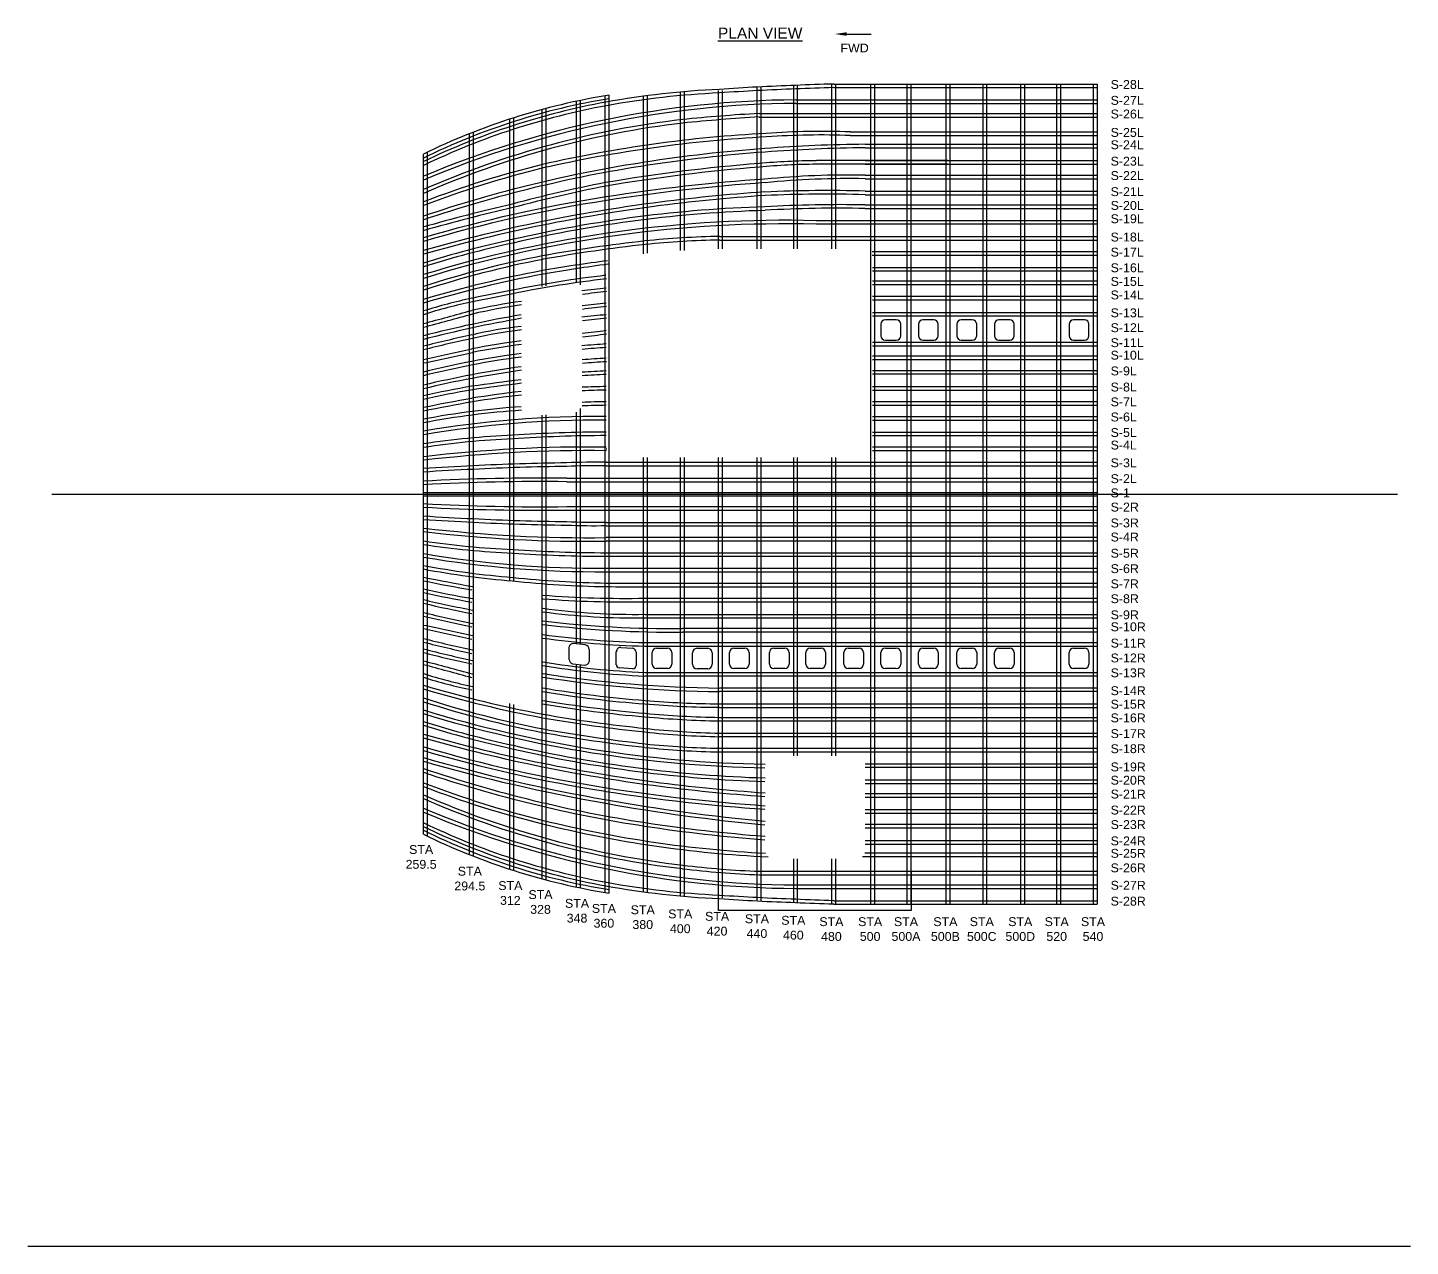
# Model space of a CAD drawing. Header units: millimetres. Extents: x 747 to 7762, y 902 to 3101.
# Drawn here: x 747 to 1993, y 2002 to 3101 of the extents above; entities that cross this region are included whole.
import ezdxf

# ---------------------------------------------------------------- set-up
doc = ezdxf.new("R2010")
doc.units = ezdxf.units.MM
doc.layers.get('0').update_dxf_attribs({"color": 4})
doc.styles.get("Standard").update_dxf_attribs({"font": 'arial.ttf'})

msp = doc.modelspace()

# ---------------------------------------------------------------- linework, layer by layer
at = {"lineweight": -3}
for p, q in [((1484.7, 3095.2), (1483.3, 3095.2)), ((1484.7, 3095.2), (1506.7, 3095.2)), ((1438.8, 3035.8), (1710.6, 3035.8)), ((1438.8, 3032.6), (1710.6, 3032.6)), ((1575.8, 2981.1), (1457.5, 2981.1)), ((1575.8, 2977.9), (1457.5, 2977.9)), ((1710.6, 2926.9), (1457.2, 2926.9)), ((1710.6, 2923.7), (1457.2, 2923.7)), ((1710.6, 2858.5), (1508, 2858.5)), ((1710.6, 2855.3), (1508, 2855.3)), ((1710.6, 2804.7), (1508, 2804.7)), ((1710.6, 2801.5), (1508, 2801.5)), ((1508, 2750.4), (1710.6, 2750.4)), ((1508, 2747.2), (1710.6, 2747.2)), ((1508, 2736.4), (1710.6, 2736.4)), ((1508, 2733.2), (1710.6, 2733.2)), ((1268.2, 2721.2), (1268.1, 2721.2)), ((1268.1, 2720.3), (1268.4, 2720.3)), ((1710.6, 2722.8), (1508, 2722.8)), ((1710.6, 2719.6), (1508, 2719.6)), ((1232.5, 2694.8), (1710.6, 2694.8)), ((1232.5, 2691.6), (1710.6, 2691.6)), ((768.7, 2680.5), (1981, 2680.5)), ((1232.5, 2669.3), (1710.6, 2669.3)), ((1232.5, 2666.1), (1710.6, 2666.1)), ((1710.6, 2641.3), (1268.1, 2641.3)), ((1710.6, 2638.1), (1268.1, 2638.1)), ((1268.1, 2627.7), (1710.6, 2627.7)), ((1268.1, 2624.5), (1710.6, 2624.5)), ((1268.1, 2613.7), (1710.6, 2613.7)), ((1268.1, 2610.5), (1710.6, 2610.5)), ((1710.6, 2559.4), (1336.9, 2559.4)), ((1710.6, 2556.2), (1336.9, 2556.2)), ((1710.6, 2505.7), (1370.1, 2505.7)), ((1710.6, 2502.5), (1370.1, 2502.5)), ((1710.6, 2437.2), (1501.5, 2437.2)), ((1710.6, 2434), (1501.5, 2434)), ((1438.8, 2328.3), (1710.6, 2328.3)), ((1438.8, 2325.1), (1710.6, 2325.1)), ((746.8, 2002.5), (1992.7, 2002.5))]:
    msp.add_line(p, q, dxfattribs=at)
for p, q in [((1270.8, 2320.7), (1270.8, 3040.2)), ((1335.1, 2900), (1335.1, 3042.5)), ((1338.7, 2900.2), (1338.7, 3042.8)), ((1369.2, 2901.5), (1369.2, 3044.3)), ((1372.8, 2901.6), (1372.8, 3044.4)), ((1404.1, 2901.6), (1404.1, 3047)), ((1407.7, 2901.5), (1407.7, 3047.2)), ((1437, 2901.6), (1437, 3048.8)), ((1440.6, 2901.6), (1440.6, 3048.9)), ((1471.3, 2901.6), (1471.3, 3050.1)), ((1473.1, 3050.1), (1710.6, 3050.1)), ((1473.1, 3050.1), (1710.6, 3050.1)), ((1473.1, 3046.9), (1710.6, 3046.9)), ((1474.9, 2901.6), (1474.9, 3050.1)), ((1506.2, 3050.1), (1506.2, 2310.8)), ((1509.8, 3050.1), (1509.8, 2310.8)), ((1539.4, 2310.8), (1539.4, 3050.1)), ((1543, 2310.8), (1543, 3050.1)), ((1574, 3050.1), (1574, 2310.8)), ((1577.6, 3050.1), (1577.6, 2310.8)), ((1607.6, 2310.8), (1607.6, 3050.1)), ((1611.2, 2310.8), (1611.2, 3050.1)), ((1641.5, 3050.1), (1641.5, 2310.8)), ((1645.1, 3050.1), (1645.1, 2310.8)), ((1674.2, 2310.8), (1674.2, 3050.1)), ((1677.8, 2310.8), (1677.8, 3050.1)), ((1707, 3050.1), (1707, 2310.8)), ((1710.6, 3050.1), (1710.6, 2310.8)), ((1213.7, 3028.1), (1213.7, 2868.2)), ((1241.2, 2871.5), (1241.2, 3034.6)), ((1244.8, 2869.2), (1244.8, 3035.4)), ((1267.2, 2321.3), (1267.2, 3039.6)), ((1301.3, 3039), (1301.3, 2897.2)), ((1304.9, 3039.5), (1304.9, 2897.6)), ((1181.1, 2602.4), (1181.1, 3018.5)), ((1184.7, 2602.1), (1184.7, 3019.6)), ((1210.1, 3027.1), (1210.1, 2867.6)), ((1405.9, 3023.6), (1710.6, 3023.6)), ((1405.9, 3020.4), (1710.6, 3020.4)), ((1144.6, 3005.3), (1144.6, 2355.6)), ((1148.2, 3006.7), (1148.2, 2354.2)), ((1488, 3007), (1710.6, 3007)), ((1488, 3003.8), (1710.6, 3003.8)), ((1501.5, 2995.8), (1710.6, 2995.8)), ((1501.5, 2992.6), (1710.6, 2992.6)), ((1103.4, 2373.9), (1103.4, 2987)), ((1107, 2372.2), (1107, 2988.8)), ((1501.5, 2981.1), (1710.6, 2981.1)), ((1501.5, 2977.9), (1710.6, 2977.9)), ((1501.5, 2968), (1710.6, 2968)), ((1501.5, 2964.8), (1710.6, 2964.8)), ((1501.5, 2953.6), (1710.6, 2953.6)), ((1501.5, 2950.4), (1710.6, 2950.4)), ((1501.5, 2941.1), (1710.6, 2941.1)), ((1501.5, 2937.9), (1710.6, 2937.9)), ((1370.5, 2912.7), (1710.6, 2912.7)), ((1370.5, 2909.5), (1710.6, 2909.5)), ((1507.8, 2899.1), (1710.6, 2899.1)), ((1507.8, 2895.9), (1710.6, 2895.9)), ((1508, 2884.9), (1710.6, 2884.9)), ((1508, 2881.7), (1710.6, 2881.7)), ((1508, 2872.6), (1710.6, 2872.6)), ((1508, 2869.4), (1710.6, 2869.4)), ((1508, 2844.3), (1710.6, 2844.3)), ((1508, 2841.1), (1710.6, 2841.1)), ((1515.6, 2833.7), (1515.6, 2823.2)), ((1529.5, 2837.7), (1519.6, 2837.7)), ((1533.5, 2823.2), (1533.5, 2833.7)), ((1549.4, 2833.7), (1549.4, 2823.2)), ((1563.3, 2837.7), (1553.4, 2837.7)), ((1567.3, 2823.2), (1567.3, 2833.7)), ((1584, 2833.7), (1584, 2823.2)), ((1597.9, 2837.7), (1588, 2837.7)), ((1601.9, 2823.2), (1601.9, 2833.7)), ((1617.9, 2833.7), (1617.9, 2823.2)), ((1631.8, 2837.7), (1621.9, 2837.7)), ((1635.8, 2823.2), (1635.8, 2833.7)), ((1685.2, 2833.7), (1685.2, 2823.2)), ((1699.1, 2837.7), (1689.2, 2837.7)), ((1703.1, 2823.2), (1703.1, 2833.7)), ((1508, 2817.5), (1710.6, 2817.5)), ((1519.6, 2819.2), (1529.5, 2819.2)), ((1553.4, 2819.2), (1563.3, 2819.2)), ((1588, 2819.2), (1597.9, 2819.2)), ((1621.9, 2819.2), (1631.8, 2819.2)), ((1689.2, 2819.2), (1699.1, 2819.2)), ((1508, 2814.3), (1710.6, 2814.3)), ((1508, 2792), (1710.6, 2792)), ((1508, 2788.8), (1710.6, 2788.8)), ((1508, 2777.5), (1710.6, 2777.5)), ((1508, 2774.3), (1710.6, 2774.3)), ((1241.2, 2545.5), (1241.2, 2754.5)), ((1244.8, 2545.1), (1244.8, 2757.6)), ((1508, 2764), (1710.6, 2764)), ((1508, 2760.8), (1710.6, 2760.8)), ((1210.1, 2751.7), (1210.1, 2333.8)), ((1213.7, 2751.9), (1213.7, 2332.8)), ((1268.1, 2709.2), (1710.6, 2709.2)), ((1268.1, 2706), (1710.6, 2706)), ((1301.3, 2713.6), (1301.3, 2321.9)), ((1304.9, 2713.6), (1304.9, 2321.4)), ((1335.1, 2318.4), (1335.1, 2713.6)), ((1338.7, 2318.1), (1338.7, 2713.6)), ((1369.2, 2316.6), (1369.2, 2713.6)), ((1369.2, 2316.6), (1369.2, 2713.6)), ((1372.8, 2316.6), (1372.8, 2713.6)), ((1404.1, 2314), (1404.1, 2713.6)), ((1407.7, 2313.7), (1407.7, 2713.6)), ((1437, 2444.6), (1437, 2713.6)), ((1440.6, 2444.6), (1440.6, 2713.6)), ((1471.3, 2444.6), (1471.3, 2713.6)), ((1474.9, 2444.6), (1474.9, 2713.6)), ((1103.4, 2682.1), (1710.6, 2682.1)), ((1103.4, 2678.9), (1710.6, 2678.9)), ((1268.1, 2655), (1710.6, 2655)), ((1268.1, 2651.8), (1710.6, 2651.8)), ((1303.1, 2600.1), (1710.6, 2600.1)), ((1303.1, 2596.9), (1710.6, 2596.9)), ((1303.1, 2586.7), (1710.6, 2586.7)), ((1303.1, 2583.5), (1710.6, 2583.5)), ((1303.1, 2572.1), (1710.6, 2572.1)), ((1303.1, 2568.9), (1710.6, 2568.9)), ((1234.7, 2531.5), (1234.7, 2542.7)), ((1249.3, 2544.7), (1238.3, 2545.8)), ((1281.4, 2542.3), (1292.1, 2541.5)), ((1303.1, 2546.7), (1710.6, 2546.7)), ((1303.1, 2543.5), (1710.6, 2543.5)), ((1313.4, 2541.7), (1323.3, 2541.7)), ((1383.1, 2541.7), (1393, 2541.7)), ((1419.1, 2541.7), (1429, 2541.7)), ((1451.9, 2541.7), (1461.8, 2541.7)), ((1486.1, 2541.7), (1496, 2541.7)), ((1519.6, 2541.7), (1529.5, 2541.7)), ((1553.4, 2541.7), (1563.3, 2541.7)), ((1588, 2541.7), (1597.9, 2541.7)), ((1621.9, 2541.7), (1631.8, 2541.7)), ((1689.2, 2541.7), (1699.1, 2541.7)), ((1252.9, 2529.7), (1252.9, 2540.5)), ((1277.2, 2526.7), (1277.2, 2538.5)), ((1295.1, 2537.9), (1295.1, 2526)), ((1309.4, 2527.2), (1309.4, 2537.7)), ((1327.3, 2537.7), (1327.3, 2527.2)), ((1345.9, 2527.1), (1345.9, 2537.5)), ((1349.9, 2541.5), (1359.6, 2541.5)), ((1363.6, 2537.5), (1363.6, 2527.1)), ((1379.1, 2527.2), (1379.1, 2537.7)), ((1397, 2537.7), (1397, 2527.2)), ((1415.1, 2527.2), (1415.1, 2537.7)), ((1433, 2537.7), (1433, 2527.2)), ((1447.9, 2527.2), (1447.9, 2537.7)), ((1465.8, 2537.7), (1465.8, 2527.2)), ((1482.1, 2527.2), (1482.1, 2537.7)), ((1500, 2537.7), (1500, 2527.2)), ((1515.6, 2527.2), (1515.6, 2537.7)), ((1533.5, 2537.7), (1533.5, 2527.2)), ((1549.4, 2527.2), (1549.4, 2537.7)), ((1567.3, 2537.7), (1567.3, 2527.2)), ((1584, 2527.2), (1584, 2537.7)), ((1601.9, 2537.7), (1601.9, 2527.2)), ((1617.9, 2527.2), (1617.9, 2537.7)), ((1635.8, 2537.7), (1635.8, 2527.2)), ((1685.2, 2527.2), (1685.2, 2537.7)), ((1703.1, 2537.7), (1703.1, 2527.2)), ((1237.9, 2527.6), (1248.6, 2526.3)), ((1241.2, 2326.3), (1241.2, 2527.2)), ((1244.8, 2325.5), (1244.8, 2526.8)), ((1292.1, 2523), (1279.8, 2524)), ((1303.1, 2519.8), (1370.1, 2519.8)), ((1323.3, 2523.2), (1313.4, 2523.2)), ((1359.6, 2523.1), (1349.9, 2523.1)), ((1370.1, 2519.8), (1710.6, 2519.8)), ((1393, 2523.2), (1383.1, 2523.2)), ((1429, 2523.2), (1419.1, 2523.2)), ((1461.8, 2523.2), (1451.9, 2523.2)), ((1496, 2523.2), (1486.1, 2523.2)), ((1529.5, 2523.2), (1519.6, 2523.2)), ((1563.3, 2523.2), (1553.4, 2523.2)), ((1597.9, 2523.2), (1588, 2523.2)), ((1631.8, 2523.2), (1621.9, 2523.2)), ((1699.1, 2523.2), (1689.2, 2523.2)), ((1303.1, 2516.6), (1370.1, 2516.6)), ((1370.1, 2516.6), (1710.6, 2516.6)), ((1181.1, 2342.4), (1181.1, 2491.8)), ((1184.7, 2341.3), (1184.7, 2491)), ((1370.1, 2491.5), (1710.6, 2491.5)), ((1370.1, 2488.3), (1710.6, 2488.3)), ((1370.1, 2479.2), (1710.6, 2479.2)), ((1370.1, 2476), (1710.6, 2476)), ((1370.1, 2465.1), (1710.6, 2465.1)), ((1370.1, 2461.9), (1710.6, 2461.9)), ((1370.5, 2451.5), (1710.6, 2451.5)), ((1370.5, 2448.3), (1710.6, 2448.3)), ((1501.5, 2423), (1710.6, 2423)), ((1501.5, 2419.8), (1710.6, 2419.8)), ((1501.5, 2410.6), (1710.6, 2410.6)), ((1501.5, 2407.4), (1710.6, 2407.4)), ((1501.5, 2396.1), (1710.6, 2396.1)), ((1501.5, 2392.9), (1710.6, 2392.9)), ((1501.5, 2383), (1710.6, 2383)), ((1501.5, 2379.8), (1710.6, 2379.8)), ((1501.5, 2368.3), (1710.6, 2368.3)), ((1501.1, 2357.2), (1710.6, 2357.2)), ((1501.5, 2365.1), (1710.6, 2365.1)), ((1437, 2312.1), (1437, 2351.7)), ((1440.6, 2312), (1440.6, 2351.7)), ((1471.3, 2310.9), (1471.3, 2351.7)), ((1474.9, 2310.8), (1474.9, 2351.7)), ((1499.1, 2354), (1710.6, 2354)), ((1405.9, 2340.6), (1710.6, 2340.6)), ((1405.9, 2337.4), (1710.6, 2337.4)), ((1473.1, 2314), (1710.6, 2314)), ((1473.1, 2310.8), (1710.6, 2310.8))]:
    msp.add_line(p, q)
at = {"color": 2, "lineweight": -3}
for p, q in [((1369.2, 2465.1), (1509.8, 2465.1)), ((1369.2, 2305.3), (1369.2, 2465.1)), ((1509.8, 2465.1), (1509.8, 2340.6)), ((1509.8, 2340.6), (1543, 2340.6)), ((1543, 2340.6), (1543, 2305.3)), ((1543, 2305.3), (1369.2, 2305.3))]:
    msp.add_line(p, q, dxfattribs=at)
at = {"lineweight": -3}
msp.add_lwpolyline([(1484.7, 3095.2, 3.2, 0, 0), (1474.1, 3095.2, 0, 0, 0)], format="xyseb", dxfattribs=at)
for points in [[(1473.1, 3050.1, 0.004855), (1438.7, 3048.9, 0.008359), (1370, 3045.3, 0.034019), (1267.8, 3033.8, 0.066705), (1103.4, 2980.2, 0.066705)], [(1473.1, 3046.9, 0.004857), (1438.9, 3045.7, 0.008365), (1370.2, 3042.1, 0.034032), (1268.4, 3030.6, 0.067301), (1103.4, 2976.7, 0.067002)], [(1268.1, 2709.2, 0.011628), (1232.4, 2708.7, 0.009181), (1148.2, 2706, 0.007574), (1103.2, 2703.5, 0.007574)], [(1268.1, 2706, 0.011639), (1232.5, 2705.5, 0.009187), (1148.3, 2702.8, 0.007596), (1103.4, 2700.3, 0.007577)], [(1268.1, 2651.8, -0.011628), (1232.4, 2652.2, -0.009181), (1148.2, 2654.9, -0.007574), (1103.2, 2657.4, -0.007574)], [(1268.1, 2655, -0.011639), (1232.5, 2655.4, -0.009187), (1148.3, 2658.1, -0.007596), (1103.4, 2660.6, -0.007577)], [(1473.1, 2314, -0.004857), (1438.9, 2315.3, -0.008365), (1370.2, 2318.8, -0.034032), (1268.4, 2330.3, -0.067301), (1103.4, 2384.2, -0.067002)], [(1473.1, 2314, -0.004857), (1438.9, 2315.3, -0.008365), (1370.2, 2318.8, -0.034032), (1268.4, 2330.3, -0.067301), (1103.4, 2384.2, -0.067002)], [(1473.1, 2310.8, -0.004855), (1438.7, 2312.1, -0.008359), (1370, 2315.6, -0.034019), (1267.8, 2327.1, -0.066705), (1103.4, 2380.7, -0.066705)]]:
    msp.add_lwpolyline(points, format="xyb")
for centre, radius, start, end in [((1366.9, 2447.6), 600.3, 99.2133, 116.0428), ((1366.9, 2447.6), 597.1, 99.2632, 116.193), ((1432.6, 2200.8), 822.9, 96.6906, 113.5846), ((1432.6, 2200.8), 819.7, 96.6906, 113.6823), ((1475.1, 1816.5), 1190.8, 93.0199, 102.8286), ((1461.9, 2313.2), 694.2, 87.8314, 94.0933), ((1461.9, 2313.2), 691, 87.8314, 94.0933), ((1475.1, 1816.5), 1187.6, 93.0199, 102.8286), ((1516.9, 1579.3), 1416.7, 94.2866, 98.692), ((1515.3, 1599.6), 1396.3, 90.569, 94.2831), ((1515.3, 1599.6), 1393.1, 90.569, 94.2831), ((1482.1, 1810.2), 1183.1, 98.7156, 108.6711), ((1516.9, 1579.3), 1413.5, 94.2866, 98.692), ((1424.7, 2106.3), 897.2, 103.8023, 110.9867), ((1424.7, 2106.3), 897.2, 103.8023, 110.9867), ((1482.1, 1810.2), 1179.9, 98.7156, 108.7236), ((1424.7, 2106.3), 894, 103.8023, 111.0654), ((1508.6, 1454.4), 1501.6, 93.7231, 101.4411), ((1518.1, 1368), 1600, 93.8345, 98.9964), ((1518.1, 1368), 1596.8, 93.8345, 98.9964), ((1554.5, 1338.7), 1645.6, 103.0278, 105.9267), ((1466.4, 1673.8), 1289.9, 98.855, 106.3478), ((1466.4, 1673.8), 1286.7, 98.855, 106.3896), ((1508.6, 1454.4), 1498.4, 93.7231, 101.4411), ((1554.5, 1338.7), 1642.4, 103.0278, 105.9267), ((1444.9, 1786.1), 1153.8, 91.6759, 103.0953), ((1444.9, 1786.1), 1150.6, 91.6759, 103.0953), ((1510.5, 1459.2), 1497.3, 101.5509, 105.7794), ((1510.5, 1459.2), 1497.3, 101.5509, 105.7794), ((1510.5, 1459.2), 1497.3, 101.5509, 105.7794), ((1510.5, 1459.2), 1494.1, 101.5509, 105.814), ((1371.1, 2046.2), 883.9, 102.2545, 107.6306), ((1371.1, 2046.2), 883.9, 102.2545, 107.6306), ((1371.1, 2046.2), 880.7, 102.2545, 107.6967), ((1457.8, 1518.8), 1398.5, 96.3587, 100.1763), ((1457.8, 1518.8), 1395.3, 96.3587, 100.1763), ((1380.9, 2169.8), 743, 90.8049, 96.027), ((1380.9, 2169.8), 739.8, 90.8049, 96.027), ((1377.5, 2026), 885.1, 100.861, 108.0406), ((1377.5, 2026), 881.9, 100.861, 108.1083), ((1434.1, 1609.4), 1292, 97.3254, 99.9567), ((1404.7, 1847.7), 1052.3, 100.6219, 106.6401), ((1404.7, 1847.7), 1052.3, 100.6219, 106.6401), ((1404.7, 1847.7), 1049.1, 100.6219, 106.6923), ((1434.1, 1609.4), 1288.8, 97.3254, 99.9567), ((1387.5, 1854.9), 1029.8, 96.6705, 101.4294), ((1387.5, 1854.9), 1026.6, 96.6705, 101.4294), ((1382.9, 1828.2), 1044.4, 96.319, 97.5183), ((1240.2, 2410.2), 456.4, 101.7869, 107.4501), ((1240.2, 2410.2), 453.2, 101.7869, 107.5773), ((1382.9, 1828.2), 1041.2, 96.319, 97.5183), ((-184.3, 7706.1), 5039.1, 284.8048, 285.3174), ((-184.3, 7706.1), 5042.3, 284.7952, 285.3174), ((1334.2, 2096.3), 748.8, 95.0768, 96.7472), ((1334.2, 2096.3), 745.6, 95.0768, 96.7472), ((1519.6, 2833.7), 4, 90, 180), ((1529.5, 2833.7), 4, 0, 90), ((1553.4, 2833.7), 4, 90, 180), ((1563.3, 2833.7), 4, 0, 90), ((1588, 2833.7), 4, 90, 180), ((1597.9, 2833.7), 4, 0, 90), ((1621.9, 2833.7), 4, 90, 180), ((1631.8, 2833.7), 4, 0, 90), ((1689.2, 2833.7), 4, 90, 180), ((1699.1, 2833.7), 4, 0, 90), ((1416.9, 1562.4), 1290.1, 102.0776, 104.0667), ((1416.9, 1562.4), 1286.9, 102.0776, 104.1024), ((1327.1, 1923.6), 894.2, 93.7928, 95.188), ((1519.6, 2823.2), 4, 180, 270), ((1529.5, 2823.2), 4, 270, 0), ((1553.4, 2823.2), 4, 180, 270), ((1563.3, 2823.2), 4, 270, 0), ((1588, 2823.2), 4, 180, 270), ((1597.9, 2823.2), 4, 270, 0), ((1621.9, 2823.2), 4, 180, 270), ((1631.8, 2823.2), 4, 270, 0), ((1689.2, 2823.2), 4, 180, 270), ((1699.1, 2823.2), 4, 270, 0), ((313.2, 6565.7), 3845.8, 281.8565, 282.5212), ((313.2, 6565.7), 3849, 281.8465, 282.5212), ((1327.1, 1923.6), 891, 93.7928, 95.188), ((1504.3, 1076.7), 1760.1, 101.7135, 103.1681), ((1504.3, 1076.7), 1756.9, 101.7135, 103.1925), ((1294.5, 2151.6), 640.5, 92.3717, 94.3182), ((1294.5, 2151.6), 637.3, 92.3717, 94.3182), ((1283.6, 1977.2), 812.1, 99.6778, 102.8211), ((1283.6, 1977.2), 808.9, 99.6778, 102.8727), ((1522.3, 673.3), 2126.9, 100.1633, 101.3609), ((1285.6, 1820.4), 957.2, 91.0484, 92.348), ((1285.6, 1820.4), 954, 91.0484, 92.348), ((1522.3, 673.3), 2123.7, 100.1633, 101.3783), ((1240.2, 2029), 731.9, 93.8076, 100.7747), ((1240.2, 2029), 728.7, 93.8077, 100.8226), ((1284.1, 1794.3), 969.6, 90.9447, 92.2277), ((1284.1, 1794.3), 966.4, 90.9447, 92.2277), ((1217.4, 1971.2), 763.1, 92.5278, 98.5934), ((1217.4, 1971.2), 759.9, 92.5278, 98.6298), ((1277.1, 1216.5), 1520, 90.341, 93.5246), ((1277.1, 1216.5), 1516.8, 90.341, 93.5246), ((1217.4, 3389.7), 763.1, 261.4066, 267.4722), ((1217.4, 3389.7), 759.9, 261.3884, 267.4722), ((1277.1, 4144.4), 1516.8, 266.4754, 269.659), ((1277.1, 4144.4), 1520, 266.4754, 269.659), ((1240.2, 3332), 728.7, 259.1774, 265.5717), ((1240.2, 3332), 731.9, 259.2253, 265.5717), ((1522.3, 4687.6), 2123.7, 258.6217, 259.8367), ((1284.1, 3566.6), 966.4, 264.0543, 269.0553), ((1522.3, 4687.6), 2126.9, 258.6391, 259.8367), ((1283.6, 3383.7), 808.9, 257.1273, 260.3222), ((1283.6, 3383.7), 812.1, 257.1789, 260.3222), ((1284.1, 3566.6), 969.6, 264.0543, 269.0553), ((1294.9, 3916.9), 1316.8, 268.8347, 270.3545), ((1294.9, 3916.9), 1320, 268.8347, 270.3545), ((1285.6, 3540.5), 954, 265.5169, 271.0484), ((1285.6, 3540.5), 957.2, 265.5319, 271.0484), ((1504.3, 4284.3), 1756.9, 256.8075, 258.2865), ((1504.3, 4284.3), 1760.1, 256.8319, 258.2865), ((1294.5, 3209.4), 637.3, 262.4689, 270.7653), ((1294.5, 3209.4), 640.5, 262.5067, 270.7653), ((313.2, -1204.8), 3849, 77.4788, 78.1535), ((313.2, -1204.8), 3845.8, 77.4788, 78.1435), ((1416.9, 3798.5), 1286.9, 255.8976, 257.9224), ((1416.9, 3798.5), 1290.1, 255.9333, 257.9224), ((1327.1, 3437.3), 891, 262.5107, 268.4546), ((1327.1, 3437.3), 894.2, 262.5377, 268.4546), ((1238.2, 2542.3), 3.55, 87.882, 173.4347), ((1248.3, 2540.2), 4.55, 4.0985, 78.0944), ((1281.1, 2538.5), 3.87, 85.7152, 180.3928), ((1313.4, 2537.7), 4, 90, 180), ((1323.3, 2537.7), 4, 0, 90), ((1383.1, 2537.7), 4, 90, 180), ((1393, 2537.7), 4, 0, 90), ((1419.1, 2537.7), 4, 90, 180), ((1429, 2537.7), 4, 0, 90), ((1451.9, 2537.7), 4, 90, 180), ((1461.8, 2537.7), 4, 0, 90), ((1486.1, 2537.7), 4, 90, 180), ((1496, 2537.7), 4, 0, 90), ((1519.6, 2537.7), 4, 90, 180), ((1529.5, 2537.7), 4, 0, 90), ((1553.4, 2537.7), 4, 90, 180), ((1563.3, 2537.7), 4, 0, 90), ((1588, 2537.7), 4, 90, 180), ((1597.9, 2537.7), 4, 0, 90), ((1621.9, 2537.7), 4, 90, 180), ((1631.8, 2537.7), 4, 0, 90), ((1689.2, 2537.7), 4, 90, 180), ((1699.1, 2537.7), 4, 0, 90), ((-184.3, -2345.1), 5042.3, 74.6826, 75.2048), ((1334.2, 3264.7), 745.6, 260.4883, 267.6108), ((1238.6, 2531.5), 3.94, 180.2733, 258.963), ((1248.7, 2530.5), 4.18, 268.4055, 349.8054), ((1291.3, 2537.9), 3.78, 0.4697, 77.3143), ((1349.9, 2537.5), 4, 90, 180), ((1359.6, 2537.5), 4, 0, 90), ((-184.3, -2345.1), 5039.1, 74.6826, 75.1952), ((1240.2, 2950.8), 453.2, 252.4227, 258.2131), ((1334.2, 3264.7), 748.8, 260.5293, 267.6108), ((1280, 2526.7), 2.75, 180.7873, 265.5979), ((1291.7, 2526.4), 3.44, 277.2795, 352.6909), ((1313.4, 2527.2), 4, 180, 270), ((1323.3, 2527.2), 4, 270, 0), ((1349.9, 2527.1), 4, 180, 270), ((1359.6, 2527.1), 4, 270, 0), ((1383.1, 2527.2), 4, 180, 270), ((1393, 2527.2), 4, 270, 0), ((1419.1, 2527.2), 4, 180, 270), ((1429, 2527.2), 4, 270, 0), ((1451.9, 2527.2), 4, 180, 270), ((1461.8, 2527.2), 4, 270, 0), ((1486.1, 2527.2), 4, 180, 270), ((1496, 2527.2), 4, 270, 0), ((1519.6, 2527.2), 4, 180, 270), ((1529.5, 2527.2), 4, 270, 0), ((1553.4, 2527.2), 4, 180, 270), ((1563.3, 2527.2), 4, 270, 0), ((1588, 2527.2), 4, 180, 270), ((1597.9, 2527.2), 4, 270, 0), ((1621.9, 2527.2), 4, 180, 270), ((1631.8, 2527.2), 4, 270, 0), ((1689.2, 2527.2), 4, 180, 270), ((1699.1, 2527.2), 4, 270, 0), ((1240.2, 2950.8), 456.4, 252.5499, 258.2131), ((1404.7, 3513.2), 1049.1, 253.3077, 259.3781), ((1404.7, 3513.2), 1052.3, 253.3599, 259.3781), ((1382.9, 3532.7), 1041.2, 260.4991, 265.611), ((1377.5, 3335), 881.9, 251.8917, 259.139), ((1377.5, 3335), 885.1, 251.9594, 259.139), ((1382.9, 3532.7), 1044.4, 260.5285, 265.611), ((1399.6, 3620.8), 1141.9, 260.4941, 265.1576), ((1375.1, 3326.3), 834.8, 265.0596, 269.6547), ((1399.6, 3620.8), 1145.1, 260.5035, 265.1576), ((1434.1, 3751.5), 1288.8, 260.0433, 264.1706), ((1375.1, 3326.3), 838, 265.0596, 269.6547), ((1386.8, 3383.4), 907.5, 264.6947, 268.9391), ((1386.8, 3383.4), 904.3, 264.6947, 268.9391), ((1371.1, 3314.7), 880.7, 252.3033, 257.7455), ((1371.1, 3314.7), 883.9, 252.3694, 257.7455), ((1434.1, 3751.5), 1292, 260.0433, 264.1706), ((1457.8, 3842.2), 1395.3, 259.8237, 263.6413), ((1384.5, 3219), 754.1, 263.8165, 268.9075), ((1510.5, 3901.7), 1494.1, 254.186, 258.4491), ((1510.5, 3901.7), 1497.3, 254.2206, 258.4491), ((1457.8, 3842.2), 1398.5, 259.8237, 263.6413), ((1384.5, 3219), 757.3, 263.8165, 268.9075), ((1380.9, 3191.1), 739.8, 263.973, 269.1951), ((1466.4, 3687.2), 1289.9, 253.6522, 261.145), ((1553, 4016.9), 1636.9, 254.0545, 259.9852), ((1466.4, 3687.2), 1286.7, 253.6313, 261.145), ((1444.9, 3574.8), 1153.8, 256.9047, 268.3241), ((1444.9, 3574.8), 1150.6, 256.9047, 268.3241), ((1380.9, 3191.1), 743, 263.973, 269.1951), ((1553, 4016.9), 1640.1, 254.0864, 259.9852), ((1482.1, 3550.7), 1179.9, 251.2764, 261.2844), ((1482.1, 3550.7), 1183.1, 251.3289, 261.2844), ((1508.6, 3906.5), 1501.6, 258.5589, 266.2769), ((1508.6, 3906.5), 1498.4, 258.5589, 266.2769), ((1424.7, 3254.6), 894, 248.9346, 256.1977), ((1424.7, 3254.6), 897.2, 249.0133, 256.1977), ((1432.6, 3160.2), 819.7, 246.3177, 263.3094), ((1432.6, 3160.2), 822.9, 246.4154, 263.3094), ((1518.1, 3992.9), 1600, 261.0036, 266.1655), ((1518.1, 3992.9), 1596.8, 261.0036, 266.1655), ((1569.2, 4087.6), 1709.3, 259.8644, 264.7003), ((1569.2, 4087.6), 1712.5, 259.8644, 264.7003), ((1463.6, 3402), 1049.6, 256.0524, 267.2911), ((1463.6, 3402), 1046.4, 256.0524, 267.1538), ((1516.9, 3781.7), 1416.7, 261.308, 265.7134), ((1516.9, 3781.7), 1413.5, 261.308, 265.7134), ((1366.9, 2913.3), 597.1, 243.807, 260.7368), ((1366.9, 2913.3), 600.3, 243.9572, 260.7867), ((1438.4, 3176.5), 839.8, 263.0474, 267.7823), ((1438.4, 3176.5), 836.6, 263.0474, 267.7823)]:
    msp.add_arc(centre, radius, start, end)
for centre, radius, start, end in [((1445.1, 2154.1), 881.8, 90.4098, 112.8028), ((1445.1, 2154.1), 878.6, 90.4098, 112.8905), ((1490.1, 1539.4), 1486.6, 93.2491, 95.9211), ((1490.1, 1539.4), 1483.4, 93.2491, 95.9211), ((1522.7, 1474.6), 1508.4, 94.443, 99.7441), ((1460, 2411.1), 569.9, 90.2485, 95.4549), ((1460, 2411.1), 566.7, 90.2485, 95.4549), ((1522.7, 1474.6), 1505.2, 94.443, 99.7441), ((1486.5, 2211.5), 756.6, 88.866, 95.729), ((1516.6, 1689.9), 1295.6, 101.0944, 104.905), ((1516.6, 1689.9), 1292.4, 101.0944, 104.905), ((1466.1, 1797.5), 1156.6, 88.2428, 92.7243), ((1486.5, 2211.5), 753.4, 88.866, 95.729), ((1477.4, 1773.1), 1168.3, 88.8194, 93.2564), ((1466.1, 1797.5), 1153.4, 88.2428, 92.7243), ((1477.4, 1773.1), 1165.1, 88.8194, 93.2564), ((1429.8, 1814.9), 1112.4, 88.5869, 107.0647), ((1429.8, 1814.9), 1109.2, 88.5869, 107.1154), ((1261.3, 2355.7), 503.4, 97.9575, 103.1261), ((1490.8, 1232.5), 1660.4, 100.6651, 101.9502), ((1490.8, 1232.5), 1657.2, 100.6651, 101.9502), ((1381.9, 1743), 1115.5, 99.8352, 104.4575), ((1261.3, 2355.7), 500.2, 98.0087, 103.1261), ((1381.9, 1743), 1115.5, 95.8612, 96.9826), ((1381.9, 1743), 1112.3, 95.8612, 96.9826), ((1381.9, 1743), 1112.3, 99.8352, 104.5), ((1235.7, 2445.9), 388.3, 96.5539, 103.2162), ((1235.7, 2445.9), 385.1, 96.5539, 103.2162), ((1277.6, 2154.6), 669.6, 97.3983, 101.247), ((1177.3, 3471.3), 649.5, 276.0987, 278.0199), ((1177.3, 3471.3), 652.7, 276.0987, 278.0199), ((1272.5, 2155.2), 657, 97.0903, 101.01), ((1277.6, 2154.6), 666.4, 97.3983, 101.247), ((1272.5, 2155.2), 653.8, 97.0903, 101.01), ((1326.6, 1835.5), 969.3, 98.0183, 103.3139), ((1326.6, 1835.5), 966.1, 98.0183, 103.3588), ((1326.6, 1835.5), 969.3, 93.4632, 94.7494), ((1326.6, 1835.5), 966.1, 93.4632, 94.7494), ((1705.7, -1260.3), 4076.5, 97.2481, 97.8761), ((1705.7, -1260.3), 4073.3, 97.2481, 97.8761), ((1308.2, 1760), 1019.7, 96.5795, 99.0946), ((1308.2, 1760), 1016.5, 96.5795, 99.0946), ((1261.7, 1794.1), 956.4, 89.6182, 99.5332), ((1261.7, 1794.1), 953.2, 89.6182, 99.5655), ((1250.9, 1468.4), 1254.5, 89.2109, 96.7522), ((1250.9, 1468.4), 1251.3, 89.2109, 96.7696), ((1210, 713), 1982, 89.3489, 93.086), ((1210, 713), 1978.8, 89.3489, 93.0885), ((1210, 4647.9), 1982, 266.914, 270.6511), ((1210, 4647.9), 1978.8, 266.9115, 270.6511), ((1250.9, 3892.5), 1251.3, 263.2304, 270.7891), ((1250.9, 3892.5), 1254.5, 263.2478, 270.7891), ((1261.7, 3566.9), 953.2, 260.4345, 270.3818), ((1261.7, 3566.9), 956.4, 260.4668, 270.3818), ((1326.6, 3525.4), 966.1, 256.6412, 259.325), ((1326.6, 3525.4), 969.3, 256.6861, 259.325), ((1326.6, 3525.4), 966.1, 263.131, 270.6126), ((1326.6, 3525.4), 969.3, 263.1538, 270.6126), ((1381.9, 3617.9), 1112.3, 255.5, 257.845), ((1381.9, 3617.9), 1115.5, 255.5425, 257.845), ((1381.9, 3617.9), 1112.3, 261.1652, 269.3934), ((1381.9, 3617.9), 1115.5, 261.1907, 269.3934), ((1429.8, 3546.1), 1109.2, 252.8846, 269.0396), ((1429.8, 3546.1), 1112.4, 252.9353, 269.0396), ((1445.1, 3206.8), 878.6, 247.1095, 269.5902), ((1445.1, 3206.8), 881.8, 247.1972, 269.5905)]:
    msp.add_arc(centre, radius, start, end, dxfattribs=at)

# ---------------------------------------------------------------- texts
for s, width, insert, char_height, attachment_point in [('{\\LPLAN VIEW}', 80.054, (1368.8, 3091), 10, 7), ('FWD', 35.167, (1491.9, 3082.6), 8, 5), ('S-28L', 28.276, (1722.6, 3045.6), 8, 7), ('S-27L', 28.276, (1722.6, 3031.3), 8, 7), ('S-26L', 150.961, (1722.6, 3019), 8, 7), ('S-25L', 28.276, (1722.6, 3002.4), 8, 7), ('S-24L', 28.276, (1722.6, 2991.3), 8, 7), ('S-23L', 28.276, (1722.6, 2976.5), 8, 7), ('S-22L', 28.276, (1722.6, 2963.5), 8, 7), ('S-21L', 28.276, (1722.6, 2949), 8, 7), ('S-20L', 28.276, (1722.6, 2936.6), 8, 7), ('S-19L', 136.05, (1722.6, 2924.6), 8, 7), ('S-18L', 28.276, (1722.6, 2908.1), 8, 7), ('S-17L', 28.276, (1722.6, 2894.5), 8, 7), ('S-16L', 28.276, (1722.6, 2880.4), 8, 7), ('S-15L', 28.276, (1722.6, 2868.1), 8, 7), ('S-14L', 127.755, (1722.6, 2855.9), 8, 7), ('S-13L', 28.276, (1722.6, 2839.8), 8, 7), ('S-12L', 28.276, (1722.6, 2826.4), 8, 7), ('S-11L', 28.276, (1722.6, 2812.9), 8, 7), ('S-10L', 132.369, (1722.6, 2801.6), 8, 7), ('S-9L', 28.276, (1722.6, 2787.4), 8, 7), ('S-8L', 28.276, (1722.6, 2772.9), 8, 7), ('S-7L', 28.276, (1722.6, 2759.5), 8, 7), ('S-6L', 28.276, (1722.6, 2745.9), 8, 7), ('S-5L', 28.276, (1722.6, 2731.9), 8, 7), ('S-4L', 133.732, (1722.6, 2720.6), 8, 7), ('S-3L', 28.276, (1722.6, 2704.6), 8, 7), ('S-2L', 28.276, (1722.6, 2690.3), 8, 7), ('S-1', 28.276, (1722.6, 2677.5), 8, 7), ('S-2R', 28.276, (1722.6, 2664.7), 8, 7), ('S-3R', 28.276, (1722.6, 2650.4), 8, 7), ('S-4R', 134.196, (1722.6, 2637.7), 8, 7), ('S-5R', 28.276, (1722.6, 2623.1), 8, 7), ('S-6R', 28.276, (1722.6, 2609.2), 8, 7), ('S-7R', 28.276, (1722.6, 2595.5), 8, 7), ('S-8R', 28.276, (1722.6, 2582.1), 8, 7), ('S-9R', 28.276, (1722.6, 2567.6), 8, 7), ('S-10R', 140.183, (1722.6, 2556.8), 8, 7), ('S-11R', 28.276, (1722.6, 2542.1), 8, 7), ('S-12R', 28.276, (1722.6, 2528.7), 8, 7), ('S-13R', 28.276, (1722.6, 2515.3), 8, 7), ('S-14R', 139.706, (1722.6, 2499.2), 8, 7), ('S-15R', 28.276, (1722.6, 2487), 8, 7), ('S-16R', 28.276, (1722.6, 2474.7), 8, 7), ('S-17R', 28.276, (1722.6, 2460.5), 8, 7), ('S-18R', 28.276, (1722.6, 2446.9), 8, 7), ('S-19R', 139.239, (1722.6, 2430.5), 8, 7), ('S-20R', 28.276, (1722.6, 2418.5), 8, 7), ('S-21R', 28.276, (1722.6, 2406), 8, 7), ('S-22R', 28.276, (1722.6, 2391.6), 8, 7), ('S-23R', 28.276, (1722.6, 2378.5), 8, 7), ('S-24R', 28.276, (1722.6, 2363.8), 8, 7), ('STA \\P259.5', 28.8, (1101.3, 2353.4), 8, 5), ('S-25R', 28.276, (1722.6, 2352.6), 8, 7), ('STA \\P294.5', 28.8, (1145.2, 2333.9), 8, 5), ('S-26R', 154.235, (1722.6, 2339.5), 8, 7), ('STA \\P312', 28.8, (1181.7, 2320.9), 8, 5), ('S-27R', 28.276, (1722.6, 2323.8), 8, 7), ('STA \\P328', 28.8, (1208.9, 2312.8), 8, 5), ('S-28R', 28.276, (1722.6, 2309.5), 8, 7), ('STA \\P348', 28.8, (1241.8, 2304.9), 8, 5), ('STA \\P360', 28.8, (1266, 2300.3), 8, 5), ('STA \\P380', 28.8, (1301, 2299.1), 8, 5), ('STA \\P400', 28.8, (1334.8, 2295.4), 8, 5), ('STA \\P420', 28.8, (1368, 2293.2), 8, 5), ('STA \\P440', 28.8, (1403.9, 2291), 8, 5), ('STA \\P460', 28.8, (1436.7, 2289.6), 8, 5), ('STA \\P480', 28.8, (1471, 2288.4), 8, 5), ('STA \\P500', 28.8, (1505.9, 2288.4), 8, 5), ('STA \\P500A', 28.8, (1538.2, 2288.4), 8, 5), ('STA \\P500B', 28.8, (1573.7, 2288.4), 8, 5), ('STA \\P500C', 28.8, (1606.5, 2288.4), 8, 5), ('STA \\P500D', 28.8, (1641.2, 2288.4), 8, 5), ('STA \\P520', 28.8, (1674, 2288.4), 8, 5), ('STA \\P540', 28.8, (1706.7, 2288.4), 8, 5)]:
    msp.add_mtext_dynamic_manual_height_columns(s, width=width, gutter_width=12.5, heights=[0], dxfattribs=dict(at, insert=insert, char_height=char_height, attachment_point=attachment_point))

doc.saveas('drawing.dxf')
